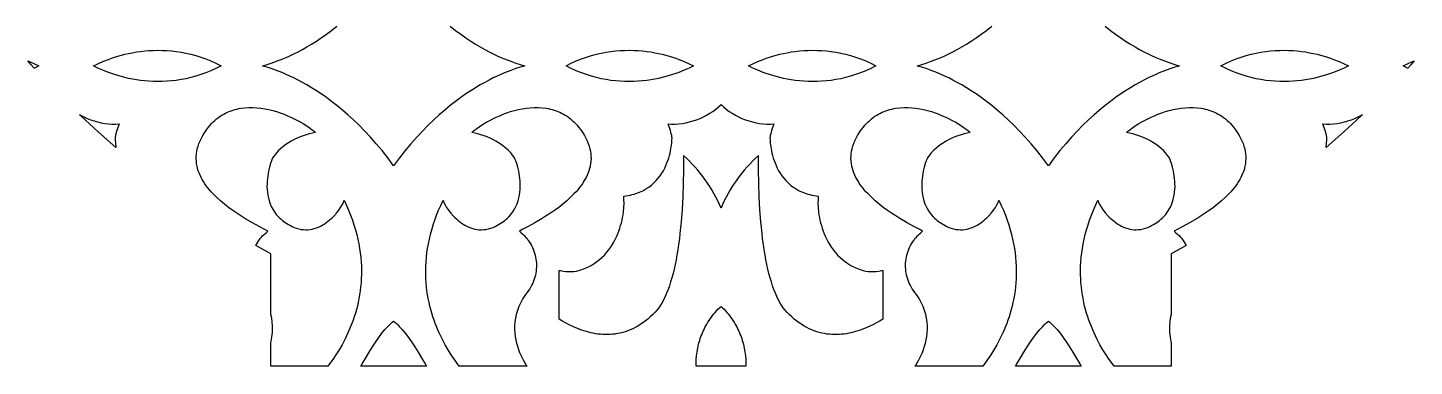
# Model space of a CAD drawing. Extents: x -350 to 350, y -780 to 780.
# Drawn here: x -84.7 to 84.7, y -152.9 to -111.6 of the extents above; entities that cross this region are included whole.
import ezdxf

# ---------------------------------------------------------------- set-up
doc = ezdxf.new("R2010")
doc.units = 0
doc.layers.add('LAYER_1', color=18, linetype='CONTINUOUS')

msp = doc.modelspace()

# ---------------------------------------------------------------- linework, layer by layer
at = {"layer": 'LAYER_1'}
for points in [[(-33.08, -111.41), (-32.43, -111.92), (-31.79, -112.39), (-31.17, -112.82), (-30.57, -113.22), (-29.98, -113.59), (-29.41, -113.93), (-28.86, -114.24), (-28.33, -114.52), (-27.82, -114.78), (-27.34, -115.01), (-26.89, -115.21), (-26.46, -115.39), (-25.69, -115.69), (-25.05, -115.92), (-24.54, -116.08), (-24.18, -116.19), (-23.98, -116.25), (-24.18, -116.32), (-24.54, -116.42), (-25.05, -116.58), (-25.69, -116.81), (-26.46, -117.11), (-26.89, -117.29), (-27.34, -117.49), (-27.82, -117.72), (-28.33, -117.98), (-28.86, -118.26), (-29.41, -118.57), (-29.98, -118.91), (-30.57, -119.28), (-31.17, -119.68), (-31.79, -120.11), (-32.43, -120.58), (-33.08, -121.09), (-33.74, -121.64), (-34.42, -122.22), (-35.1, -122.84), (-35.79, -123.5), (-36.48, -124.21), (-37.18, -124.96), (-37.88, -125.76), (-38.59, -126.6), (-39.29, -127.49), (-40, -128.44), (-40.71, -127.49), (-41.41, -126.6), (-42.12, -125.76), (-42.82, -124.96), (-43.52, -124.21), (-44.22, -123.5), (-44.91, -122.84), (-45.59, -122.22), (-46.26, -121.64), (-46.92, -121.09), (-47.57, -120.58), (-48.21, -120.11), (-48.83, -119.68), (-49.44, -119.28), (-50.02, -118.91), (-50.59, -118.57), (-51.14, -118.26), (-51.67, -117.98), (-52.18, -117.72), (-52.66, -117.49), (-53.11, -117.29), (-53.54, -117.11), (-54.31, -116.81), (-54.96, -116.58), (-55.46, -116.42), (-55.82, -116.32), (-56.02, -116.25), (-55.82, -116.19), (-55.46, -116.08), (-54.96, -115.92), (-54.31, -115.69), (-53.54, -115.39), (-53.11, -115.21), (-52.66, -115.01), (-52.18, -114.78), (-51.67, -114.52), (-51.14, -114.24), (-50.59, -113.93), (-50.02, -113.59), (-49.44, -113.22), (-48.83, -112.82), (-48.21, -112.39), (-47.57, -111.92), (-46.92, -111.41)], [(46.92, -111.41), (47.57, -111.92), (48.21, -112.39), (48.83, -112.82), (49.44, -113.22), (50.02, -113.59), (50.59, -113.93), (51.14, -114.24), (51.67, -114.52), (52.18, -114.78), (52.66, -115.01), (53.11, -115.21), (53.54, -115.39), (54.31, -115.69), (54.96, -115.92), (55.46, -116.08), (55.82, -116.19), (56.02, -116.25), (55.82, -116.32), (55.46, -116.42), (54.96, -116.58), (54.31, -116.81), (53.54, -117.11), (53.11, -117.29), (52.66, -117.49), (52.18, -117.72), (51.67, -117.98), (51.14, -118.26), (50.59, -118.57), (50.02, -118.91), (49.44, -119.28), (48.83, -119.68), (48.21, -120.11), (47.57, -120.58), (46.92, -121.09), (46.26, -121.64), (45.59, -122.22), (44.91, -122.84), (44.22, -123.5), (43.52, -124.21), (42.82, -124.96), (42.12, -125.76), (41.41, -126.6), (40.71, -127.49), (40, -128.44), (39.29, -127.49), (38.59, -126.6), (37.88, -125.76), (37.18, -124.96), (36.48, -124.21), (35.79, -123.5), (35.1, -122.84), (34.42, -122.22), (33.74, -121.64), (33.08, -121.09), (32.43, -120.58), (31.79, -120.11), (31.17, -119.68), (30.57, -119.28), (29.98, -118.91), (29.41, -118.57), (28.86, -118.26), (28.33, -117.98), (27.82, -117.72), (27.34, -117.49), (26.89, -117.29), (26.46, -117.11), (25.69, -116.81), (25.05, -116.58), (24.54, -116.42), (24.18, -116.32), (23.98, -116.25), (24.18, -116.19), (24.54, -116.08), (25.05, -115.92), (25.69, -115.69), (26.46, -115.39), (26.89, -115.21), (27.34, -115.01), (27.82, -114.78), (28.33, -114.52), (28.86, -114.24), (29.41, -113.93), (29.98, -113.59), (30.57, -113.22), (31.17, -112.82), (31.79, -112.39), (32.43, -111.92), (33.08, -111.41)]]:
    msp.add_lwpolyline(points, dxfattribs=at)
for points in [[(-68.27, -114.35), (-67.7, -114.37), (-67.13, -114.42), (-66.55, -114.48), (-65.97, -114.57), (-65.37, -114.69), (-64.77, -114.82), (-64.17, -114.99), (-63.56, -115.18), (-62.94, -115.4), (-62.33, -115.65), (-61.7, -115.93), (-61.08, -116.25), (-61.7, -116.57), (-62.33, -116.85), (-62.94, -117.1), (-63.56, -117.32), (-64.17, -117.51), (-64.77, -117.68), (-65.37, -117.82), (-65.97, -117.93), (-66.55, -118.02), (-67.13, -118.08), (-67.7, -118.13), (-68.27, -118.16), (-68.82, -118.16), (-69.36, -118.15), (-69.89, -118.12), (-70.41, -118.08), (-70.92, -118.02), (-71.42, -117.95), (-71.9, -117.87), (-72.37, -117.77), (-72.82, -117.67), (-73.26, -117.56), (-73.68, -117.44), (-74.08, -117.32), (-74.47, -117.19), (-74.84, -117.05), (-75.53, -116.78), (-76.13, -116.51), (-76.65, -116.25), (-76.13, -115.99), (-75.53, -115.72), (-74.84, -115.45), (-74.47, -115.32), (-74.08, -115.19), (-73.68, -115.06), (-73.26, -114.94), (-72.82, -114.83), (-72.37, -114.73), (-71.9, -114.64), (-71.42, -114.55), (-70.92, -114.48), (-70.41, -114.42), (-69.89, -114.38), (-69.36, -114.35), (-68.82, -114.34)], [(-10.64, -114.35), (-10.11, -114.38), (-9.59, -114.42), (-9.08, -114.48), (-8.59, -114.55), (-8.1, -114.64), (-7.64, -114.73), (-7.18, -114.83), (-6.74, -114.94), (-6.32, -115.06), (-5.92, -115.19), (-5.53, -115.32), (-5.16, -115.45), (-4.48, -115.72), (-3.87, -115.99), (-3.36, -116.25), (-3.87, -116.51), (-4.48, -116.78), (-5.16, -117.05), (-5.53, -117.19), (-5.92, -117.32), (-6.32, -117.44), (-6.74, -117.56), (-7.18, -117.67), (-7.64, -117.77), (-8.1, -117.87), (-8.59, -117.95), (-9.08, -118.02), (-9.59, -118.08), (-10.11, -118.12), (-10.64, -118.15), (-11.18, -118.16), (-11.74, -118.16), (-12.3, -118.13), (-12.87, -118.08), (-13.45, -118.02), (-14.04, -117.93), (-14.63, -117.82), (-15.23, -117.68), (-15.83, -117.51), (-16.44, -117.32), (-17.06, -117.1), (-17.68, -116.85), (-18.3, -116.57), (-18.92, -116.25), (-18.3, -115.93), (-17.68, -115.65), (-17.06, -115.4), (-16.44, -115.18), (-15.83, -114.99), (-15.23, -114.82), (-14.63, -114.69), (-14.04, -114.57), (-13.45, -114.48), (-12.87, -114.42), (-12.3, -114.37), (-11.74, -114.35), (-11.18, -114.34)], [(11.74, -114.35), (12.3, -114.37), (12.87, -114.42), (13.45, -114.48), (14.04, -114.57), (14.63, -114.69), (15.23, -114.82), (15.83, -114.99), (16.44, -115.18), (17.06, -115.4), (17.68, -115.65), (18.3, -115.93), (18.92, -116.25), (18.3, -116.57), (17.68, -116.85), (17.06, -117.1), (16.44, -117.32), (15.83, -117.51), (15.23, -117.68), (14.63, -117.82), (14.04, -117.93), (13.45, -118.02), (12.87, -118.08), (12.3, -118.13), (11.74, -118.16), (11.18, -118.16), (10.64, -118.15), (10.11, -118.12), (9.59, -118.08), (9.08, -118.02), (8.59, -117.95), (8.1, -117.87), (7.64, -117.77), (7.18, -117.67), (6.74, -117.56), (6.32, -117.44), (5.92, -117.32), (5.53, -117.19), (5.16, -117.05), (4.48, -116.78), (3.87, -116.51), (3.36, -116.25), (3.87, -115.99), (4.48, -115.72), (5.16, -115.45), (5.53, -115.32), (5.92, -115.19), (6.32, -115.06), (6.74, -114.94), (7.18, -114.83), (7.64, -114.73), (8.1, -114.64), (8.59, -114.55), (9.08, -114.48), (9.59, -114.42), (10.11, -114.38), (10.64, -114.35), (11.18, -114.34)], [(69.36, -114.35), (69.89, -114.38), (70.41, -114.42), (70.92, -114.48), (71.42, -114.55), (71.9, -114.64), (72.37, -114.73), (72.82, -114.83), (73.26, -114.94), (73.68, -115.06), (74.08, -115.19), (74.47, -115.32), (74.84, -115.45), (75.53, -115.72), (76.13, -115.99), (76.65, -116.25), (76.13, -116.51), (75.53, -116.78), (74.84, -117.05), (74.47, -117.19), (74.08, -117.32), (73.68, -117.44), (73.26, -117.56), (72.82, -117.67), (72.37, -117.77), (71.9, -117.87), (71.42, -117.95), (70.92, -118.02), (70.41, -118.08), (69.89, -118.12), (69.36, -118.15), (68.82, -118.16), (68.27, -118.16), (67.7, -118.13), (67.13, -118.08), (66.55, -118.02), (65.97, -117.93), (65.37, -117.82), (64.77, -117.68), (64.17, -117.51), (63.56, -117.32), (62.94, -117.1), (62.33, -116.85), (61.7, -116.57), (61.08, -116.25), (61.7, -115.93), (62.33, -115.65), (62.94, -115.4), (63.56, -115.18), (64.17, -114.99), (64.77, -114.82), (65.37, -114.69), (65.97, -114.57), (66.55, -114.48), (67.13, -114.42), (67.7, -114.37), (68.27, -114.35), (68.82, -114.34)], [(-84.48, -115.72), (-83.88, -115.99), (-83.36, -116.25), (-83.88, -116.51), (-83.9, -116.52), (-84.28, -116.11), (-84.7, -115.63)], [(84.28, -116.11), (83.9, -116.52), (83.88, -116.51), (83.36, -116.25), (83.88, -115.99), (84.48, -115.72), (84.7, -115.63)], [(-57.19, -121.33), (-56.7, -121.36), (-56.21, -121.41), (-55.72, -121.49), (-55.24, -121.59), (-54.76, -121.71), (-54.3, -121.84), (-53.84, -121.99), (-53.39, -122.15), (-52.96, -122.33), (-52.54, -122.51), (-52.14, -122.7), (-51.76, -122.9), (-51.4, -123.1), (-51.05, -123.3), (-50.73, -123.49), (-50.44, -123.69), (-50.17, -123.88), (-49.93, -124.06), (-49.72, -124.24), (-49.55, -124.4), (-49.92, -124.47), (-50.3, -124.55), (-50.68, -124.66), (-51.05, -124.78), (-51.42, -124.91), (-51.79, -125.07), (-52.15, -125.24), (-52.5, -125.43), (-52.84, -125.63), (-53.16, -125.85), (-53.48, -126.09), (-53.78, -126.34), (-54.06, -126.6), (-54.32, -126.88), (-54.56, -127.18), (-54.78, -127.49), (-54.84, -127.6), (-54.93, -127.83), (-55.04, -128.17), (-55.17, -128.61), (-55.29, -129.12), (-55.38, -129.7), (-55.42, -130.01), (-55.45, -130.33), (-55.46, -130.66), (-55.47, -131), (-55.45, -131.34), (-55.42, -131.69), (-55.37, -132.03), (-55.3, -132.38), (-55.2, -132.73), (-55.08, -133.08), (-54.94, -133.42), (-54.76, -133.75), (-54.56, -134.07), (-54.33, -134.39), (-54.06, -134.69), (-53.91, -134.84), (-53.75, -134.98), (-53.59, -135.12), (-53.41, -135.26), (-53.23, -135.39), (-53.03, -135.51), (-52.83, -135.63), (-52.61, -135.75), (-52.39, -135.86), (-52.15, -135.97), (-51.86, -136.08), (-51.58, -136.16), (-51.3, -136.22), (-51.02, -136.25), (-50.74, -136.26), (-50.47, -136.26), (-50.2, -136.23), (-49.94, -136.18), (-49.69, -136.11), (-49.43, -136.03), (-49.19, -135.94), (-48.95, -135.83), (-48.72, -135.7), (-48.49, -135.57), (-48.27, -135.43), (-48.06, -135.27), (-47.86, -135.11), (-47.67, -134.95), (-47.48, -134.78), (-47.31, -134.6), (-46.99, -134.25), (-46.71, -133.89), (-46.47, -133.55), (-46.28, -133.22), (-46.14, -132.93), (-46.09, -132.79), (-46.06, -132.67), (-45.77, -133.29), (-45.5, -133.89), (-45.26, -134.5), (-45.04, -135.09), (-44.84, -135.68), (-44.66, -136.27), (-44.51, -136.85), (-44.37, -137.42), (-44.25, -137.98), (-44.16, -138.54), (-44.08, -139.09), (-44.01, -139.63), (-43.97, -140.17), (-43.94, -140.7), (-43.93, -141.22), (-43.93, -141.74), (-43.95, -142.25), (-43.98, -142.75), (-44.03, -143.24), (-44.08, -143.72), (-44.15, -144.2), (-44.24, -144.67), (-44.33, -145.13), (-44.43, -145.58), (-44.55, -146.02), (-44.67, -146.46), (-44.8, -146.88), (-44.94, -147.3), (-45.09, -147.71), (-45.25, -148.1), (-45.41, -148.49), (-45.58, -148.87), (-45.92, -149.6), (-46.29, -150.3), (-46.67, -150.95), (-47.05, -151.56), (-47.44, -152.13), (-47.82, -152.66), (-48.04, -152.94), (-55, -152.94), (-55, -150.02), (-54.93, -149.71), (-54.86, -149.3), (-54.81, -148.87), (-54.78, -148.43), (-54.79, -147.99), (-54.82, -147.53), (-54.89, -147.07), (-54.99, -146.6), (-55, -146.58), (-55, -139.19), (-56.84, -138.17), (-56.73, -137.98), (-56.6, -137.76), (-56.45, -137.56), (-56.3, -137.35), (-56.14, -137.16), (-55.96, -136.97), (-55.78, -136.79), (-55.58, -136.62), (-55.37, -136.45), (-55.8, -136.2), (-56.44, -135.86), (-57.24, -135.41), (-58.16, -134.87), (-58.65, -134.57), (-59.16, -134.25), (-59.66, -133.9), (-60.17, -133.53), (-60.67, -133.14), (-61.16, -132.73), (-61.63, -132.3), (-62.08, -131.85), (-62.29, -131.62), (-62.5, -131.38), (-62.7, -131.14), (-62.88, -130.9), (-63.06, -130.64), (-63.23, -130.39), (-63.38, -130.13), (-63.52, -129.87), (-63.65, -129.6), (-63.76, -129.32), (-63.86, -129.05), (-63.95, -128.77), (-64.02, -128.48), (-64.07, -128.19), (-64.1, -127.9), (-64.12, -127.6), (-64.11, -127.3), (-64.09, -126.99), (-64.05, -126.68), (-63.98, -126.37), (-63.89, -126.05), (-63.78, -125.73), (-63.65, -125.4), (-63.49, -125.08), (-63.31, -124.74), (-63.1, -124.41), (-62.87, -124.07), (-62.61, -123.73), (-62.42, -123.5), (-62.23, -123.29), (-62.03, -123.09), (-61.83, -122.9), (-61.62, -122.73), (-61.41, -122.57), (-61.2, -122.41), (-60.98, -122.27), (-60.76, -122.14), (-60.54, -122.02), (-60.31, -121.91), (-60.08, -121.81), (-59.85, -121.73), (-59.61, -121.65), (-59.38, -121.58), (-59.14, -121.52), (-58.9, -121.47), (-58.66, -121.42), (-58.17, -121.36), (-57.68, -121.33)], [(-21.83, -121.36), (-21.34, -121.42), (-21.1, -121.47), (-20.86, -121.52), (-20.62, -121.58), (-20.39, -121.65), (-20.15, -121.73), (-19.92, -121.81), (-19.69, -121.91), (-19.47, -122.02), (-19.24, -122.14), (-19.02, -122.27), (-18.8, -122.41), (-18.59, -122.57), (-18.38, -122.73), (-18.18, -122.9), (-17.97, -123.09), (-17.78, -123.29), (-17.58, -123.5), (-17.4, -123.73), (-17.13, -124.07), (-16.9, -124.41), (-16.69, -124.74), (-16.51, -125.08), (-16.35, -125.4), (-16.22, -125.73), (-16.11, -126.05), (-16.02, -126.37), (-15.95, -126.68), (-15.91, -126.99), (-15.89, -127.3), (-15.88, -127.6), (-15.9, -127.9), (-15.93, -128.19), (-15.98, -128.48), (-16.05, -128.77), (-16.14, -129.05), (-16.24, -129.32), (-16.35, -129.6), (-16.48, -129.87), (-16.62, -130.13), (-16.78, -130.39), (-16.94, -130.64), (-17.12, -130.9), (-17.31, -131.14), (-17.5, -131.38), (-17.71, -131.62), (-17.92, -131.85), (-18.37, -132.3), (-18.84, -132.73), (-19.33, -133.14), (-19.83, -133.53), (-20.34, -133.9), (-20.85, -134.25), (-21.35, -134.57), (-21.84, -134.87), (-22.76, -135.41), (-23.56, -135.86), (-24.2, -136.2), (-24.63, -136.45), (-24.42, -136.62), (-24.23, -136.79), (-24.04, -136.97), (-23.87, -137.16), (-23.7, -137.35), (-23.55, -137.56), (-23.4, -137.76), (-23.27, -137.98), (-23.15, -138.2), (-23.04, -138.42), (-22.94, -138.65), (-22.85, -138.88), (-22.78, -139.12), (-22.71, -139.35), (-22.66, -139.6), (-22.61, -139.84), (-22.58, -140.08), (-22.56, -140.33), (-22.55, -140.58), (-22.55, -140.83), (-22.57, -141.07), (-22.59, -141.32), (-22.63, -141.57), (-22.68, -141.81), (-22.74, -142.06), (-22.82, -142.3), (-22.9, -142.54), (-23, -142.78), (-23.11, -143.01), (-23.23, -143.24), (-23.37, -143.46), (-23.51, -143.68), (-23.7, -143.93), (-23.88, -144.17), (-24.04, -144.42), (-24.2, -144.67), (-24.34, -144.91), (-24.46, -145.16), (-24.58, -145.4), (-24.69, -145.64), (-24.78, -145.88), (-24.87, -146.12), (-24.94, -146.36), (-25.01, -146.6), (-25.11, -147.07), (-25.18, -147.53), (-25.21, -147.99), (-25.22, -148.43), (-25.19, -148.87), (-25.14, -149.3), (-25.07, -149.71), (-24.98, -150.11), (-24.87, -150.5), (-24.74, -150.88), (-24.6, -151.24), (-24.45, -151.58), (-24.3, -151.91), (-24.13, -152.22), (-23.97, -152.52), (-23.8, -152.79), (-23.7, -152.94), (-31.97, -152.94), (-32.18, -152.66), (-32.56, -152.13), (-32.95, -151.56), (-33.33, -150.95), (-33.71, -150.3), (-34.08, -149.6), (-34.43, -148.87), (-34.59, -148.49), (-34.76, -148.1), (-34.91, -147.71), (-35.06, -147.3), (-35.2, -146.88), (-35.33, -146.46), (-35.45, -146.02), (-35.57, -145.58), (-35.67, -145.13), (-35.77, -144.67), (-35.85, -144.2), (-35.92, -143.72), (-35.98, -143.24), (-36.02, -142.75), (-36.05, -142.25), (-36.07, -141.74), (-36.07, -141.22), (-36.06, -140.7), (-36.03, -140.17), (-35.99, -139.63), (-35.93, -139.09), (-35.85, -138.54), (-35.75, -137.98), (-35.63, -137.42), (-35.49, -136.85), (-35.34, -136.27), (-35.16, -135.68), (-34.96, -135.09), (-34.74, -134.5), (-34.5, -133.89), (-34.23, -133.29), (-33.94, -132.67), (-33.91, -132.79), (-33.86, -132.93), (-33.72, -133.22), (-33.53, -133.55), (-33.3, -133.89), (-33.02, -134.25), (-32.69, -134.6), (-32.52, -134.78), (-32.33, -134.95), (-32.14, -135.11), (-31.94, -135.27), (-31.73, -135.43), (-31.51, -135.57), (-31.28, -135.7), (-31.05, -135.83), (-30.81, -135.94), (-30.57, -136.03), (-30.32, -136.11), (-30.06, -136.18), (-29.8, -136.23), (-29.53, -136.26), (-29.26, -136.26), (-28.99, -136.25), (-28.71, -136.22), (-28.42, -136.16), (-28.14, -136.08), (-27.85, -135.97), (-27.61, -135.86), (-27.39, -135.75), (-27.17, -135.63), (-26.97, -135.51), (-26.77, -135.39), (-26.59, -135.26), (-26.41, -135.12), (-26.25, -134.98), (-26.09, -134.84), (-25.94, -134.69), (-25.68, -134.39), (-25.44, -134.07), (-25.24, -133.75), (-25.06, -133.42), (-24.92, -133.08), (-24.8, -132.73), (-24.71, -132.38), (-24.63, -132.03), (-24.58, -131.69), (-24.55, -131.34), (-24.54, -131), (-24.54, -130.66), (-24.55, -130.33), (-24.58, -130.01), (-24.62, -129.7), (-24.72, -129.12), (-24.84, -128.61), (-24.96, -128.17), (-25.07, -127.83), (-25.17, -127.6), (-25.22, -127.49), (-25.44, -127.18), (-25.68, -126.88), (-25.95, -126.6), (-26.23, -126.34), (-26.53, -126.09), (-26.84, -125.85), (-27.17, -125.63), (-27.51, -125.43), (-27.86, -125.24), (-28.21, -125.07), (-28.58, -124.91), (-28.95, -124.78), (-29.33, -124.66), (-29.7, -124.55), (-30.08, -124.47), (-30.46, -124.4), (-30.28, -124.24), (-30.07, -124.06), (-29.83, -123.88), (-29.56, -123.69), (-29.27, -123.49), (-28.95, -123.3), (-28.61, -123.1), (-28.24, -122.9), (-27.86, -122.7), (-27.46, -122.51), (-27.04, -122.33), (-26.61, -122.15), (-26.16, -121.99), (-25.7, -121.84), (-25.24, -121.71), (-24.76, -121.59), (-24.28, -121.49), (-23.79, -121.41), (-23.3, -121.36), (-22.81, -121.33), (-22.32, -121.33)], [(0.31, -121.25), (0.65, -121.54), (1, -121.8), (1.37, -122.04), (1.76, -122.27), (2.15, -122.48), (2.56, -122.66), (2.98, -122.83), (3.41, -122.97), (3.84, -123.1), (4.28, -123.2), (4.72, -123.27), (5.16, -123.32), (5.6, -123.35), (6.03, -123.35), (6.47, -123.33), (6.18, -124.13), (6.07, -124.54), (6.02, -124.75), (5.99, -124.95), (5.98, -125.08), (5.99, -125.32), (6.01, -125.68), (6.07, -126.12), (6.16, -126.63), (6.22, -126.91), (6.29, -127.2), (6.38, -127.5), (6.48, -127.8), (6.6, -128.11), (6.73, -128.43), (6.88, -128.74), (7.04, -129.06), (7.23, -129.37), (7.44, -129.67), (7.67, -129.97), (7.92, -130.26), (8.2, -130.54), (8.49, -130.8), (8.82, -131.05), (9.17, -131.28), (9.55, -131.49), (9.96, -131.67), (10.39, -131.83), (10.62, -131.91), (10.86, -131.97), (11.11, -132.03), (11.36, -132.08), (11.62, -132.12), (11.89, -132.15), (11.86, -132.55), (11.84, -133.02), (11.87, -133.55), (11.92, -134.13), (11.97, -134.44), (12.02, -134.76), (12.09, -135.08), (12.17, -135.41), (12.26, -135.75), (12.36, -136.09), (12.48, -136.43), (12.61, -136.77), (12.76, -137.11), (12.92, -137.45), (13.1, -137.78), (13.29, -138.11), (13.5, -138.43), (13.73, -138.75), (13.98, -139.06), (14.24, -139.35), (14.53, -139.63), (14.83, -139.9), (15.16, -140.16), (15.5, -140.4), (15.87, -140.62), (16.26, -140.83), (16.67, -141.01), (17.11, -141.17), (17.38, -141.25), (17.67, -141.31), (17.97, -141.35), (18.28, -141.37), (18.61, -141.37), (18.94, -141.35), (19.28, -141.31), (19.62, -141.26), (19.77, -141.23), (19.77, -147.2), (19.46, -147.39), (19.01, -147.65), (18.54, -147.89), (18.04, -148.12), (17.53, -148.34), (17, -148.54), (16.45, -148.71), (15.89, -148.85), (15.61, -148.91), (15.32, -148.96), (15.03, -149), (14.74, -149.03), (14.44, -149.06), (14.14, -149.07), (13.84, -149.07), (13.54, -149.06), (13.24, -149.03), (12.93, -149), (12.63, -148.95), (12.32, -148.89), (12.01, -148.81), (11.71, -148.72), (11.4, -148.62), (11.09, -148.49), (10.78, -148.36), (10.47, -148.2), (10.17, -148.03), (9.86, -147.85), (9.55, -147.64), (9.25, -147.42), (8.95, -147.17), (8.64, -146.91), (8.34, -146.63), (8.05, -146.33), (7.82, -146.07), (7.6, -145.79), (7.39, -145.48), (7.19, -145.15), (7, -144.79), (6.81, -144.41), (6.64, -144), (6.47, -143.57), (6.3, -143.12), (6.15, -142.64), (6, -142.14), (5.86, -141.62), (5.73, -141.08), (5.61, -140.51), (5.49, -139.93), (5.38, -139.32), (5.28, -138.7), (5.18, -138.05), (5.09, -137.39), (5.01, -136.71), (4.94, -136), (4.87, -135.29), (4.76, -133.8), (4.67, -132.24), (4.62, -130.62), (4.58, -128.94), (4.58, -127.21), (4.21, -127.54), (3.86, -127.88), (3.51, -128.24), (3.17, -128.6), (2.84, -128.97), (2.53, -129.36), (2.22, -129.75), (1.92, -130.15), (1.64, -130.56), (1.37, -130.98), (1.11, -131.4), (0.86, -131.83), (0.62, -132.27), (0.4, -132.72), (0.19, -133.16), (0, -133.62), (-0.19, -133.16), (-0.4, -132.72), (-0.62, -132.27), (-0.86, -131.83), (-1.11, -131.4), (-1.37, -130.98), (-1.64, -130.56), (-1.92, -130.15), (-2.22, -129.75), (-2.53, -129.36), (-2.84, -128.97), (-3.17, -128.6), (-3.51, -128.24), (-3.86, -127.88), (-4.21, -127.54), (-4.58, -127.21), (-4.58, -128.94), (-4.62, -130.62), (-4.67, -132.24), (-4.76, -133.8), (-4.87, -135.29), (-4.94, -136), (-5.01, -136.71), (-5.09, -137.39), (-5.18, -138.05), (-5.28, -138.7), (-5.38, -139.32), (-5.49, -139.93), (-5.61, -140.51), (-5.73, -141.08), (-5.86, -141.62), (-6, -142.14), (-6.15, -142.64), (-6.3, -143.12), (-6.47, -143.57), (-6.64, -144), (-6.81, -144.41), (-7, -144.79), (-7.19, -145.15), (-7.39, -145.48), (-7.6, -145.79), (-7.82, -146.07), (-8.05, -146.33), (-8.34, -146.63), (-8.64, -146.91), (-8.95, -147.17), (-9.25, -147.42), (-9.55, -147.64), (-9.86, -147.85), (-10.17, -148.03), (-10.47, -148.2), (-10.78, -148.36), (-11.09, -148.49), (-11.4, -148.62), (-11.71, -148.72), (-12.01, -148.81), (-12.32, -148.89), (-12.63, -148.95), (-12.93, -149), (-13.24, -149.03), (-13.54, -149.06), (-13.84, -149.07), (-14.14, -149.07), (-14.44, -149.06), (-14.74, -149.03), (-15.03, -149), (-15.32, -148.96), (-15.61, -148.91), (-15.89, -148.85), (-16.45, -148.71), (-17, -148.54), (-17.53, -148.34), (-18.04, -148.12), (-18.54, -147.89), (-19.01, -147.65), (-19.46, -147.39), (-19.77, -147.2), (-19.77, -141.23), (-19.62, -141.26), (-19.28, -141.31), (-18.94, -141.35), (-18.61, -141.37), (-18.28, -141.37), (-17.97, -141.35), (-17.67, -141.31), (-17.38, -141.25), (-17.11, -141.17), (-16.67, -141.01), (-16.26, -140.83), (-15.87, -140.62), (-15.5, -140.4), (-15.16, -140.16), (-14.83, -139.9), (-14.53, -139.63), (-14.24, -139.35), (-13.98, -139.06), (-13.73, -138.75), (-13.5, -138.43), (-13.29, -138.11), (-13.1, -137.78), (-12.92, -137.45), (-12.76, -137.11), (-12.61, -136.77), (-12.48, -136.43), (-12.36, -136.09), (-12.26, -135.75), (-12.17, -135.41), (-12.09, -135.08), (-12.02, -134.76), (-11.97, -134.44), (-11.92, -134.13), (-11.87, -133.55), (-11.84, -133.02), (-11.86, -132.55), (-11.89, -132.15), (-11.62, -132.12), (-11.36, -132.08), (-11.11, -132.03), (-10.86, -131.97), (-10.62, -131.91), (-10.39, -131.83), (-9.96, -131.67), (-9.55, -131.49), (-9.17, -131.28), (-8.82, -131.05), (-8.49, -130.8), (-8.2, -130.54), (-7.92, -130.26), (-7.67, -129.97), (-7.44, -129.67), (-7.23, -129.37), (-7.04, -129.06), (-6.88, -128.74), (-6.73, -128.43), (-6.6, -128.11), (-6.48, -127.8), (-6.38, -127.5), (-6.29, -127.2), (-6.22, -126.91), (-6.16, -126.63), (-6.07, -126.12), (-6.01, -125.68), (-5.99, -125.32), (-5.98, -125.08), (-5.99, -124.95), (-6.02, -124.75), (-6.07, -124.54), (-6.18, -124.13), (-6.47, -123.33), (-6.03, -123.35), (-5.6, -123.35), (-5.16, -123.32), (-4.72, -123.27), (-4.28, -123.2), (-3.84, -123.1), (-3.41, -122.97), (-2.98, -122.83), (-2.56, -122.66), (-2.15, -122.48), (-1.76, -122.27), (-1.37, -122.04), (-1, -121.8), (-0.65, -121.54), (-0.31, -121.25), (0, -120.96)], [(22.81, -121.33), (23.3, -121.36), (23.79, -121.41), (24.28, -121.49), (24.76, -121.59), (25.24, -121.71), (25.7, -121.84), (26.16, -121.99), (26.61, -122.15), (27.04, -122.33), (27.46, -122.51), (27.86, -122.7), (28.24, -122.9), (28.61, -123.1), (28.95, -123.3), (29.27, -123.49), (29.56, -123.69), (29.83, -123.88), (30.07, -124.06), (30.28, -124.24), (30.46, -124.4), (30.08, -124.47), (29.7, -124.55), (29.33, -124.66), (28.95, -124.78), (28.58, -124.91), (28.21, -125.07), (27.86, -125.24), (27.51, -125.43), (27.17, -125.63), (26.84, -125.85), (26.53, -126.09), (26.23, -126.34), (25.95, -126.6), (25.68, -126.88), (25.44, -127.18), (25.22, -127.49), (25.17, -127.6), (25.07, -127.83), (24.96, -128.17), (24.84, -128.61), (24.72, -129.12), (24.62, -129.7), (24.58, -130.01), (24.55, -130.33), (24.54, -130.66), (24.54, -131), (24.55, -131.34), (24.58, -131.69), (24.63, -132.03), (24.71, -132.38), (24.8, -132.73), (24.92, -133.08), (25.06, -133.42), (25.24, -133.75), (25.44, -134.07), (25.68, -134.39), (25.94, -134.69), (26.09, -134.84), (26.25, -134.98), (26.41, -135.12), (26.59, -135.26), (26.77, -135.39), (26.97, -135.51), (27.17, -135.63), (27.39, -135.75), (27.61, -135.86), (27.85, -135.97), (28.14, -136.08), (28.42, -136.16), (28.71, -136.22), (28.99, -136.25), (29.26, -136.26), (29.53, -136.26), (29.8, -136.23), (30.06, -136.18), (30.32, -136.11), (30.57, -136.03), (30.81, -135.94), (31.05, -135.83), (31.28, -135.7), (31.51, -135.57), (31.73, -135.43), (31.94, -135.27), (32.14, -135.11), (32.33, -134.95), (32.52, -134.78), (32.69, -134.6), (33.02, -134.25), (33.3, -133.89), (33.53, -133.55), (33.72, -133.22), (33.86, -132.93), (33.91, -132.79), (33.94, -132.67), (34.23, -133.29), (34.5, -133.89), (34.74, -134.5), (34.96, -135.09), (35.16, -135.68), (35.34, -136.27), (35.49, -136.85), (35.63, -137.42), (35.75, -137.98), (35.85, -138.54), (35.93, -139.09), (35.99, -139.63), (36.03, -140.17), (36.06, -140.7), (36.07, -141.22), (36.07, -141.74), (36.05, -142.25), (36.02, -142.75), (35.98, -143.24), (35.92, -143.72), (35.85, -144.2), (35.77, -144.67), (35.67, -145.13), (35.57, -145.58), (35.45, -146.02), (35.33, -146.46), (35.2, -146.88), (35.06, -147.3), (34.91, -147.71), (34.76, -148.1), (34.59, -148.49), (34.43, -148.87), (34.08, -149.6), (33.71, -150.3), (33.33, -150.95), (32.95, -151.56), (32.56, -152.13), (32.18, -152.66), (31.97, -152.94), (23.7, -152.94), (23.8, -152.79), (23.97, -152.52), (24.13, -152.22), (24.3, -151.91), (24.45, -151.58), (24.6, -151.24), (24.74, -150.88), (24.87, -150.5), (24.98, -150.11), (25.07, -149.71), (25.14, -149.3), (25.19, -148.87), (25.22, -148.43), (25.21, -147.99), (25.18, -147.53), (25.11, -147.07), (25.01, -146.6), (24.94, -146.36), (24.87, -146.12), (24.78, -145.88), (24.69, -145.64), (24.58, -145.4), (24.46, -145.16), (24.34, -144.91), (24.2, -144.67), (24.04, -144.42), (23.88, -144.17), (23.7, -143.93), (23.51, -143.68), (23.37, -143.46), (23.23, -143.24), (23.11, -143.01), (23, -142.78), (22.9, -142.54), (22.82, -142.3), (22.74, -142.06), (22.68, -141.81), (22.63, -141.57), (22.59, -141.32), (22.57, -141.07), (22.55, -140.83), (22.55, -140.58), (22.56, -140.33), (22.58, -140.08), (22.61, -139.84), (22.66, -139.6), (22.71, -139.35), (22.78, -139.12), (22.85, -138.88), (22.94, -138.65), (23.04, -138.42), (23.15, -138.2), (23.27, -137.98), (23.4, -137.76), (23.55, -137.56), (23.7, -137.35), (23.87, -137.16), (24.04, -136.97), (24.23, -136.79), (24.42, -136.62), (24.63, -136.45), (24.2, -136.2), (23.56, -135.86), (22.76, -135.41), (21.84, -134.87), (21.35, -134.57), (20.85, -134.25), (20.34, -133.9), (19.83, -133.53), (19.33, -133.14), (18.84, -132.73), (18.37, -132.3), (17.92, -131.85), (17.71, -131.62), (17.5, -131.38), (17.31, -131.14), (17.12, -130.9), (16.94, -130.64), (16.78, -130.39), (16.62, -130.13), (16.48, -129.87), (16.35, -129.6), (16.24, -129.32), (16.14, -129.05), (16.05, -128.77), (15.98, -128.48), (15.93, -128.19), (15.9, -127.9), (15.88, -127.6), (15.89, -127.3), (15.91, -126.99), (15.95, -126.68), (16.02, -126.37), (16.11, -126.05), (16.22, -125.73), (16.35, -125.4), (16.51, -125.08), (16.69, -124.74), (16.9, -124.41), (17.13, -124.07), (17.4, -123.73), (17.58, -123.5), (17.78, -123.29), (17.97, -123.09), (18.18, -122.9), (18.38, -122.73), (18.59, -122.57), (18.8, -122.41), (19.02, -122.27), (19.24, -122.14), (19.47, -122.02), (19.69, -121.91), (19.92, -121.81), (20.15, -121.73), (20.39, -121.65), (20.62, -121.58), (20.86, -121.52), (21.1, -121.47), (21.34, -121.42), (21.83, -121.36), (22.32, -121.33)], [(58.17, -121.36), (58.66, -121.42), (58.9, -121.47), (59.14, -121.52), (59.38, -121.58), (59.61, -121.65), (59.85, -121.73), (60.08, -121.81), (60.31, -121.91), (60.54, -122.02), (60.76, -122.14), (60.98, -122.27), (61.2, -122.41), (61.41, -122.57), (61.62, -122.73), (61.83, -122.9), (62.03, -123.09), (62.23, -123.29), (62.42, -123.5), (62.61, -123.73), (62.87, -124.07), (63.1, -124.41), (63.31, -124.74), (63.49, -125.08), (63.65, -125.4), (63.78, -125.73), (63.89, -126.05), (63.98, -126.37), (64.05, -126.68), (64.09, -126.99), (64.11, -127.3), (64.12, -127.6), (64.1, -127.9), (64.07, -128.19), (64.02, -128.48), (63.95, -128.77), (63.86, -129.05), (63.76, -129.32), (63.65, -129.6), (63.52, -129.87), (63.38, -130.13), (63.23, -130.39), (63.06, -130.64), (62.88, -130.9), (62.7, -131.14), (62.5, -131.38), (62.29, -131.62), (62.08, -131.85), (61.63, -132.3), (61.16, -132.73), (60.67, -133.14), (60.17, -133.53), (59.66, -133.9), (59.16, -134.25), (58.65, -134.57), (58.16, -134.87), (57.24, -135.41), (56.44, -135.86), (55.8, -136.2), (55.37, -136.45), (55.58, -136.62), (55.78, -136.79), (55.96, -136.97), (56.14, -137.16), (56.3, -137.35), (56.45, -137.56), (56.6, -137.76), (56.73, -137.98), (56.84, -138.17), (55, -139.19), (55, -146.58), (54.99, -146.6), (54.89, -147.07), (54.82, -147.53), (54.79, -147.99), (54.78, -148.43), (54.81, -148.87), (54.86, -149.3), (54.93, -149.71), (55, -150.02), (55, -152.94), (48.04, -152.94), (47.82, -152.66), (47.44, -152.13), (47.05, -151.56), (46.67, -150.95), (46.29, -150.3), (45.92, -149.6), (45.58, -148.87), (45.41, -148.49), (45.25, -148.1), (45.09, -147.71), (44.94, -147.3), (44.8, -146.88), (44.67, -146.46), (44.55, -146.02), (44.43, -145.58), (44.33, -145.13), (44.24, -144.67), (44.15, -144.2), (44.08, -143.72), (44.03, -143.24), (43.98, -142.75), (43.95, -142.25), (43.93, -141.74), (43.93, -141.22), (43.94, -140.7), (43.97, -140.17), (44.01, -139.63), (44.08, -139.09), (44.16, -138.54), (44.25, -137.98), (44.37, -137.42), (44.51, -136.85), (44.66, -136.27), (44.84, -135.68), (45.04, -135.09), (45.26, -134.5), (45.5, -133.89), (45.77, -133.29), (46.06, -132.67), (46.09, -132.79), (46.14, -132.93), (46.28, -133.22), (46.47, -133.55), (46.71, -133.89), (46.99, -134.25), (47.31, -134.6), (47.48, -134.78), (47.67, -134.95), (47.86, -135.11), (48.06, -135.27), (48.27, -135.43), (48.49, -135.57), (48.72, -135.7), (48.95, -135.83), (49.19, -135.94), (49.43, -136.03), (49.69, -136.11), (49.94, -136.18), (50.2, -136.23), (50.47, -136.26), (50.74, -136.26), (51.02, -136.25), (51.3, -136.22), (51.58, -136.16), (51.86, -136.08), (52.15, -135.97), (52.39, -135.86), (52.61, -135.75), (52.83, -135.63), (53.03, -135.51), (53.23, -135.39), (53.41, -135.26), (53.59, -135.12), (53.75, -134.98), (53.91, -134.84), (54.06, -134.69), (54.33, -134.39), (54.56, -134.07), (54.76, -133.75), (54.94, -133.42), (55.08, -133.08), (55.2, -132.73), (55.3, -132.38), (55.37, -132.03), (55.42, -131.69), (55.45, -131.34), (55.47, -131), (55.46, -130.66), (55.45, -130.33), (55.42, -130.01), (55.38, -129.7), (55.29, -129.12), (55.17, -128.61), (55.04, -128.17), (54.93, -127.83), (54.84, -127.6), (54.78, -127.49), (54.56, -127.18), (54.32, -126.88), (54.06, -126.6), (53.78, -126.34), (53.48, -126.09), (53.16, -125.85), (52.84, -125.63), (52.5, -125.43), (52.15, -125.24), (51.79, -125.07), (51.42, -124.91), (51.05, -124.78), (50.68, -124.66), (50.3, -124.55), (49.92, -124.47), (49.55, -124.4), (49.72, -124.24), (49.93, -124.06), (50.17, -123.88), (50.44, -123.69), (50.73, -123.49), (51.05, -123.3), (51.4, -123.1), (51.76, -122.9), (52.14, -122.7), (52.54, -122.51), (52.96, -122.33), (53.39, -122.15), (53.84, -121.99), (54.3, -121.84), (54.76, -121.71), (55.24, -121.59), (55.72, -121.49), (56.21, -121.41), (56.7, -121.36), (57.19, -121.33), (57.68, -121.33)], [(-78.25, -122.27), (-77.85, -122.48), (-77.44, -122.66), (-77.02, -122.83), (-76.59, -122.97), (-76.16, -123.1), (-75.72, -123.2), (-75.28, -123.27), (-74.84, -123.32), (-74.4, -123.35), (-73.97, -123.35), (-73.54, -123.33), (-73.82, -124.13), (-73.93, -124.54), (-73.98, -124.75), (-74.01, -124.95), (-74.02, -125.08), (-74.01, -125.32), (-73.99, -125.68), (-73.93, -126.12), (-73.92, -126.22), (-73.93, -126.21), (-76.1, -124.3), (-78.23, -122.34), (-78.37, -122.2)], [(78.23, -122.34), (76.1, -124.3), (73.93, -126.21), (73.92, -126.22), (73.93, -126.12), (73.99, -125.68), (74.01, -125.32), (74.02, -125.08), (74.01, -124.95), (73.98, -124.75), (73.93, -124.54), (73.82, -124.13), (73.54, -123.33), (73.97, -123.35), (74.4, -123.35), (74.84, -123.32), (75.28, -123.27), (75.72, -123.2), (76.16, -123.1), (76.59, -122.97), (77.02, -122.83), (77.44, -122.66), (77.85, -122.48), (78.25, -122.27), (78.37, -122.2)], [(0.19, -145.8), (0.37, -145.98), (0.54, -146.17), (0.71, -146.36), (0.87, -146.55), (1.03, -146.75), (1.18, -146.95), (1.32, -147.15), (1.46, -147.36), (1.6, -147.57), (1.72, -147.78), (1.84, -147.99), (1.96, -148.21), (2.07, -148.43), (2.17, -148.65), (2.27, -148.87), (2.36, -149.09), (2.45, -149.32), (2.53, -149.55), (2.6, -149.78), (2.67, -150.01), (2.73, -150.24), (2.84, -150.71), (2.92, -151.18), (2.98, -151.66), (3.02, -152.13), (3.03, -152.61), (3.02, -152.94), (-3.02, -152.94), (-3.03, -152.61), (-3.02, -152.13), (-2.98, -151.66), (-2.92, -151.18), (-2.84, -150.71), (-2.73, -150.24), (-2.67, -150.01), (-2.6, -149.78), (-2.53, -149.55), (-2.45, -149.32), (-2.36, -149.09), (-2.27, -148.87), (-2.17, -148.65), (-2.07, -148.43), (-1.96, -148.21), (-1.84, -147.99), (-1.72, -147.78), (-1.6, -147.57), (-1.46, -147.36), (-1.32, -147.15), (-1.18, -146.95), (-1.03, -146.75), (-0.87, -146.55), (-0.71, -146.36), (-0.54, -146.17), (-0.37, -145.98), (-0.19, -145.8), (0, -145.62)], [(-39.83, -147.57), (-39.65, -147.72), (-39.48, -147.89), (-39.3, -148.07), (-38.94, -148.46), (-38.58, -148.91), (-38.2, -149.41), (-37.82, -149.96), (-37.42, -150.56), (-37.01, -151.21), (-36.59, -151.9), (-36.15, -152.64), (-35.98, -152.94), (-44.02, -152.94), (-43.85, -152.64), (-43.41, -151.9), (-42.99, -151.21), (-42.58, -150.56), (-42.18, -149.96), (-41.8, -149.41), (-41.42, -148.91), (-41.06, -148.46), (-40.7, -148.07), (-40.52, -147.89), (-40.35, -147.72), (-40.17, -147.57), (-40, -147.44)], [(40.17, -147.57), (40.35, -147.72), (40.52, -147.89), (40.7, -148.07), (41.06, -148.46), (41.42, -148.91), (41.8, -149.41), (42.18, -149.96), (42.58, -150.56), (42.99, -151.21), (43.41, -151.9), (43.85, -152.64), (44.02, -152.94), (35.98, -152.94), (36.15, -152.64), (36.59, -151.9), (37.01, -151.21), (37.42, -150.56), (37.82, -149.96), (38.2, -149.41), (38.58, -148.91), (38.94, -148.46), (39.3, -148.07), (39.48, -147.89), (39.65, -147.72), (39.83, -147.57), (40, -147.44)]]:
    msp.add_lwpolyline(points, close=True, dxfattribs=at)

doc.saveas('drawing.dxf')
